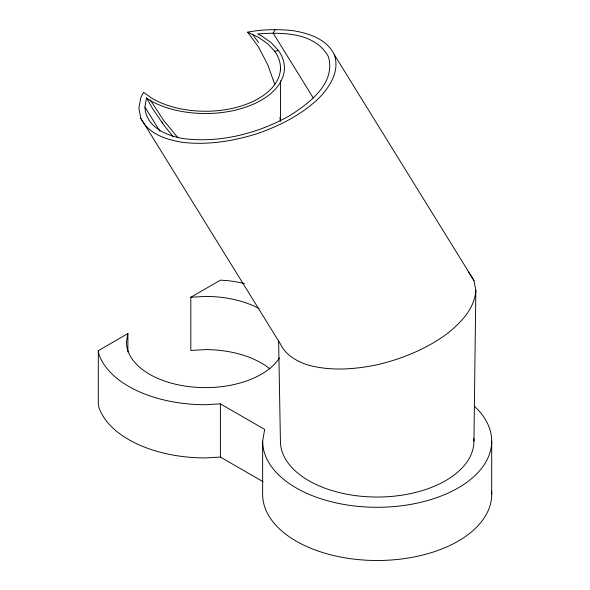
<?xml version="1.0" encoding="UTF-8"?>
<svg xmlns="http://www.w3.org/2000/svg" width="590" height="590" viewBox="0 0 590 590"><rect width="100%" height="100%" fill="white"/><g stroke="black" fill="none" stroke-linecap="round" stroke-linejoin="round"><path stroke-width="0.89" d="M473.932 441.173L475.842 290.332L473.969 280.486L334.338 54.767C326.794 38.896 308.57 33.136 292.448 30.584C277.536 29.131 262.403 29.257 247.667 32.17L258.486 46.979L267.823 64.885L274.756 84.436M263.066 481.706L220.402 457.073L205.431 457.928A108.604 62.702 0 0 1 98.914 407.454L98.301 403.87L98.301 350.667L127.883 333.586L126.444 342.016A78.986 45.6 0 0 0 191.403 386.893A78.986 45.6 0 0 0 279.431 357.96M491.544 490.924A114.526 66.124 0 0 1 380.167 560.478A114.526 66.124 0 0 1 262.646 494.376L262.646 441.173L264.652 429.409L220.402 403.87L205.431 404.718A108.604 62.702 0 0 1 98.914 354.251L98.301 350.667M144.911 106.989L146.519 98.021L149.58 100.175A78.986 45.6 0 0 0 249.312 105.846A78.986 45.6 0 0 0 278.399 50.474L271.105 42.591L261.281 35.68L257.557 33.918C281.865 32.17 315.09 32.14 328.416 56.706C336.13 83.559 308.636 103.781 288.93 116.134C257.786 133.296 221.619 142.728 185.998 138.93C168.357 136.666 145.737 127.713 144.911 106.989L159.942 131.282M475.842 290.332C474.64 308.887 460.62 322.981 446.873 333.933C426.105 349.059 401.989 358.949 377.069 364.797C354.162 369.488 330.09 371.25 307.324 364.841C296.305 361.073 285.471 354.863 280.375 343.889L140.745 118.17L138.871 108.324L140.789 97.638L143.488 92.313L152.368 98.559A75.033 43.321 0 0 0 247.114 103.951A75.033 43.321 0 0 0 274.756 51.352L278.399 50.474M275.397 29.5L273.082 32.988L313.32 98.036M269.851 368.839A78.986 45.6 0 0 0 205.431 349.619L190.821 350.453L190.821 297.249L220.402 280.169L226.619 280.523A108.604 62.702 0 0 1 244.415 283.495M190.821 297.249L205.431 296.416A78.986 45.6 0 0 1 259.054 308.533M247.667 32.17L258.486 37.295L267.823 43.859L274.756 51.352M177.937 137.839L163.74 120.493L150.199 99.872M173.327 136.843L163.74 124.969L152.368 108.25L146.6 97.888M161.549 121.319L162.744 122.875M252.675 34.537L258.486 42.495M468.372 271.865L473.969 280.486M140.745 118.17C148.297 134.041 166.513 139.8 182.635 142.352C207.614 145.228 232.836 141.268 256.694 133.805C279.704 125.906 301.955 114.615 319.529 97.527C330.179 86.376 339.914 70.638 334.338 54.767M279.985 117.417L280.257 121.083M278.613 340.452L280.412 441.173A96.76 55.866 0 0 0 379.54 497.016A96.76 55.866 0 0 0 473.814 438.436M491.699 441.173L491.699 494.376M280.464 67.924L280.464 70.675M280.464 80.756L280.464 121.09M220.402 403.87L220.402 457.073M127.883 333.586L127.883 351.928M474.537 406.355A114.526 66.124 0 0 1 408.523 504.767A114.526 66.124 0 0 1 262.646 441.173"/></g></svg>
